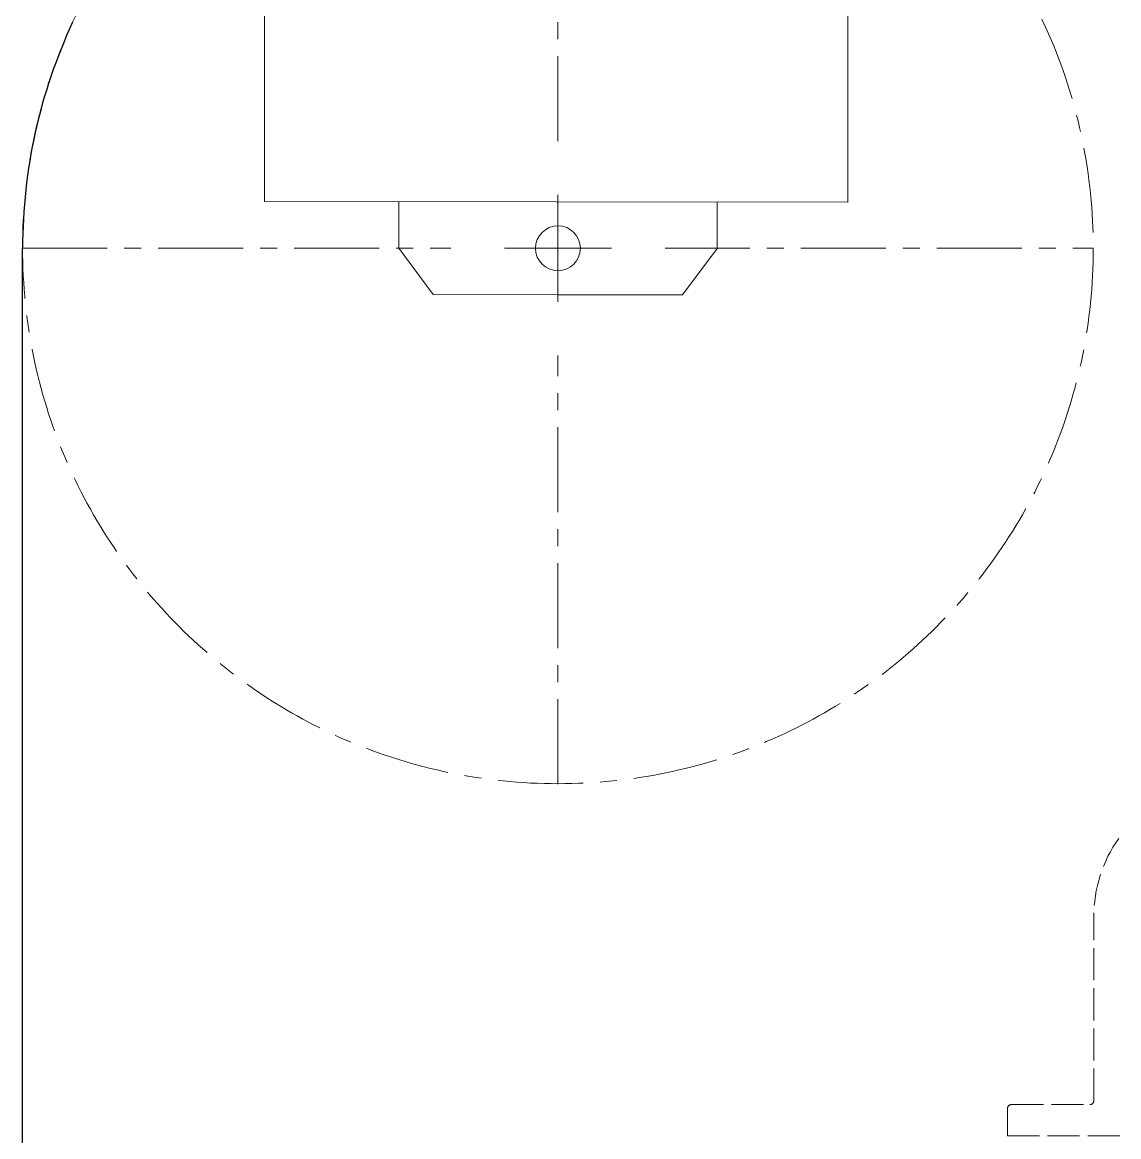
# Model space of a CAD drawing. Header units: millimetres. Extents: x -665 to 1025160, y -28012 to 4210.
# Drawn here: x 1775.5 to 2185.1, y -7994.5 to -7578.3 of the extents above; entities that cross this region are included whole.
import ezdxf

# ---------------------------------------------------------------- set-up
doc = ezdxf.new("R2010")
doc.units = ezdxf.units.MM
doc.linetypes.add('$1$CENTER', pattern=[50.8, 31.75, -6.35, 6.35, -6.35])
doc.linetypes.add('$2$ACAD_ISO02W100', pattern=[15, 12, -3])
for name, color, linetype, lineweight in [('$1$Car', 3, 'Continuous', 18), ('$1$CL', 2, '$1$CENTER', 0), ('$2$DL', 8, '$2$ACAD_ISO02W100', 0)]:
    doc.layers.add(name, color=color, linetype=linetype, lineweight=lineweight)
doc.layers.add('AA_Rope', color=7, linetype='Continuous')

# ---------------------------------------------------------------- blocks, each defined once
blk = doc.blocks.new('*U36')
at = {"layer": '$1$CL', "color": 0, "transparency": 16777216}
for p, q in [((0, 40), (0, 200.12)), ((-200.12, 0), (-40, 0)), ((40, 0), (200.12, 0)), ((0, -200.12), (0, -40))]:
    blk.add_line(p, q, dxfattribs=at)
at = {"layer": '$1$CL', "color": 0, "linetype": 'Continuous', "transparency": 16777216}
for p, q in [((0, -20), (0, 20)), ((-20, 0), (20, 0))]:
    blk.add_line(p, q, dxfattribs=at)

msp = doc.modelspace()

# ---------------------------------------------------------------- linework, layer by layer
at = {"layer": '$1$Car', "ltscale": 4}
for p, q in [((1865.969, -7312.674), (1865.969, -7645.221)), ((2083.956, -7645.464), (2083.956, -7312.674)), ((1865.969, -7645.221), (2083.956, -7645.464)), ((1916.174, -7662.574), (1916.203, -7645.277)), ((2035.076, -7662.707), (2035.085, -7645.41)), ((1916.174, -7662.574), (1929.03, -7679.9)), ((2035.076, -7662.707), (2022.182, -7680.004)), ((1975.606, -7680.004), (1929.03, -7679.9)), ((1975.606, -7680.004), (2022.182, -7680.004))]:
    msp.add_line(p, q, dxfattribs=at)
msp.add_circle((1975.625, -7662.674), 8.379, dxfattribs=at)
at = {"layer": '$1$CL'}
msp.add_circle((1975.625, -7662.674), 200, dxfattribs=at)
at = {"layer": '$1$CL', "color": 1, "linetype": 'Continuous', "lineweight": 30}
msp.add_arc((1975.625, -7662.674), 200, 155.03443, 180, dxfattribs=at)
at = {"layer": '$2$DL'}
for p, q in [((2175.825, -7981.086), (2175.825, -7912.348)), ((2143.536, -7994.248), (2143.536, -7984.011)), ((2144.999, -7982.548), (2174.362, -7982.548)), ((2143.536, -7994.248), (2457.714, -7994.248))]:
    msp.add_line(p, q, dxfattribs=at)
for centre, radius, start, end in [((2226.525, -7912.348), 50.7, 144.73993, 180), ((2174.362, -7981.086), 1.462, 270, 0)]:
    msp.add_arc(centre, radius, start, end, dxfattribs=at)
msp.add_ellipse((2144.999, -7984.011), major_axis=(-1.463, 0), ratio=0.9998477, start_param=4.712389, end_param=6.2831853, dxfattribs=at)
for points in [[(2175.825, -7911.231), (2175.827, -7911.174), (2175.829, -7911.116), (2175.837, -7911.059)], [(2175.835, -7911.058), (2175.84, -7911.023), (2175.843, -7910.987), (2175.844, -7910.951)], [(2175.841, -7911.059), (2175.838, -7911.058), (2175.836, -7911.058), (2175.836, -7911.058)]]:
    msp.add_open_spline(points, degree=3, dxfattribs=at)
for points, knots in [([(2175.825, -7911.231), (2175.825, -7911.232), (2175.825, -7911.232), (2175.825, -7911.237), (2175.825, -7911.245), (2175.825, -7911.257), (2175.825, -7911.269), (2175.825, -7911.285), (2175.825, -7911.312), (2175.825, -7911.352), (2175.825, -7911.385), (2175.825, -7911.402), (2175.825, -7911.403)], [0.689078904, 0.689078904, 0.689078904, 0.689078904, 0.689372749, 0.68986551, 0.691836554, 0.693807599, 0.695778643, 0.697749687, 0.701691776, 0.709575953, 0.71746013, 0.717987606, 0.717987606, 0.717987606, 0.717987606]), ([(2175.825, -7912.239), (2175.825, -7912.023), (2175.825, -7911.79), (2175.825, -7911.504), (2175.825, -7911.453), (2175.825, -7911.403)], [0, 0, 0, 0, 0.1189613, 0.1189613, 0.14428394, 0.14428394, 0.14428394, 0.14428394]), ([(2175.825, -7912.239), (2175.825, -7912.248), (2175.825, -7912.27), (2175.825, -7912.3), (2175.825, -7912.325), (2175.825, -7912.338), (2175.825, -7912.345), (2175.825, -7912.348)], [0.862488945, 0.862488945, 0.862488945, 0.862488945, 0.867259498, 0.875143676, 0.879085764, 0.881056809, 0.882752741, 0.882752741, 0.882752741, 0.882752741])]:
    msp.add_open_spline(points, degree=3, knots=knots, dxfattribs=at)
at = {"layer": 'AA_Rope'}
msp.add_line((1775.625, -9047.121), (1775.625, -7662.674), dxfattribs=at)

# ---------------------------------------------------------------- block references
at = {"layer": '$1$CL'}
msp.add_blockref('*U36', (1975.625, -7662.674), dxfattribs=at)

doc.saveas('drawing.dxf')
